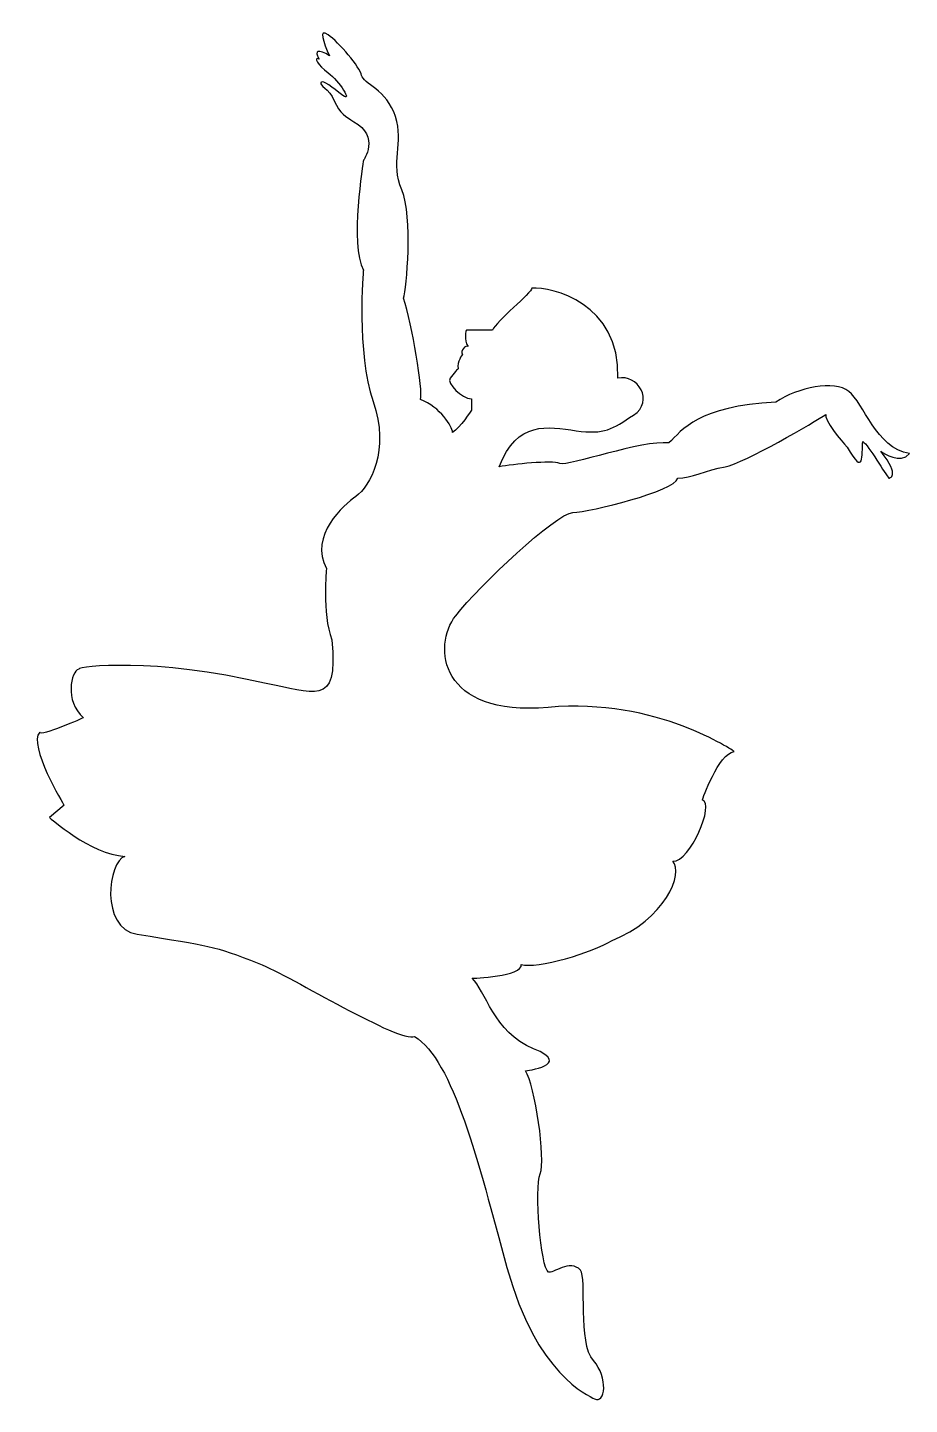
# Model space of a CAD drawing. Header units: centimetres. Extents: x -6.6 to 6.5, y -10.2 to 10.2.
import ezdxf

# ---------------------------------------------------------------- set-up
doc = ezdxf.new("R2010")
doc.units = ezdxf.units.CM
doc.header["$MEASUREMENT"] = 0
doc.layers.add('Camada 1', color=7, linetype='Continuous')

msp = doc.modelspace()

# ---------------------------------------------------------------- linework, layer by layer
at = {"layer": 'Camada 1'}
msp.add_open_spline([(1.7937, -10.10073), (1.69869, -10.04927), (0.9296, -9.74061), (0.49774, -8.15678), (0.49774, -8.15678), (0.06586, -6.57296), (-0.29411, -5.09698), (-0.87016, -4.73704), (-0.87016, -4.73704), (-1.08609, -4.84512), (-2.69393, -3.84513), (-3.17389, -3.6572), (-3.17389, -3.6572), (-3.86898, -3.38505), (-3.88528, -3.40132), (-4.97382, -3.22514), (-4.97382, -3.22514), (-5.52452, -3.136), (-5.40567, -2.14548), (-5.1536, -2.07338), (-5.1536, -2.07338), (-5.66155, -2.0448), (-6.26959, -1.49733), (-6.26959, -1.49733), (-6.26959, -1.49733), (-6.26959, -1.49733), (-6.05366, -1.31733), (-6.05366, -1.31733), (-6.05366, -1.31733), (-6.05366, -1.31733), (-6.5936, -0.41746), (-6.4136, -0.23749), (-6.4136, -0.23749), (-6.4136, -0.3094), (-5.76561, -0.02156), (-5.76561, -0.02156), (-5.76561, -0.02156), (-6.05364, 0.23054), (-5.94558, 0.66239), (-5.83752, 0.69834), (-5.83752, 0.69834), (-5.83752, 0.73448), (-4.72172, 0.87831), (-3.0658, 0.48241), (-3.0658, 0.48241), (-2.38185, 0.37454), (-1.98596, 0.08651), (-2.09401, 1.1304), (-2.09401, 1.1304), (-2.23802, 1.52651), (-2.17331, 2.18622), (-2.17331, 2.18622), (-2.17331, 2.18622), (-2.43183, 2.6707), (-1.91479, 3.12925), (-1.73728, 3.25207), (-1.73728, 3.25207), (-1.52723, 3.39741), (-1.2301, 3.93829), (-1.48198, 4.6582), (-1.48198, 4.6582), (-1.73386, 5.37811), (-1.62599, 6.60196), (-1.62599, 6.60196), (-1.62599, 6.60196), (-1.83416, 6.96664), (-1.62599, 8.22174), (-1.62599, 8.22174), (-1.62599, 8.22174), (-1.62599, 8.22174), (-1.37408, 8.58168), (-1.77, 8.79782), (-1.77, 8.79782), (-1.87713, 8.86502), (-1.97571, 8.91876), (-2.05633, 9.10685), (-2.05633, 9.10685), (-2.13695, 9.29497), (-2.28019, 9.33074), (-2.25334, 9.37559), (-2.25334, 9.37559), (-2.22649, 9.42044), (-2.08321, 9.30386), (-1.93087, 9.18747), (-1.93087, 9.18747), (-1.77853, 9.07108), (-1.98461, 9.40226), (-2.14584, 9.51883), (-2.14584, 9.51883), (-2.30708, 9.63541), (-2.3697, 9.76069), (-2.2802, 9.72491), (-2.2802, 9.72491), (-2.36082, 9.85929), (-2.28909, 9.87726), (-2.12785, 9.76976), (-2.12785, 9.76976), (-2.21757, 9.97566), (-2.29819, 10.19066), (-2.14584, 10.08316), (-2.14584, 10.08316), (-1.99349, 9.97566), (-1.6712, 9.59945), (-1.65321, 9.48306), (-1.65321, 9.48306), (-1.63522, 9.36667), (-1.27697, 9.26809), (-1.15151, 8.87388), (-1.15151, 8.87388), (-1.02604, 8.47986), (-1.22853, 8.18993), (-1.05896, 7.79023), (-1.05896, 7.79023), (-0.88939, 7.39055), (-0.98628, 6.32052), (-1.03472, 6.1873), (-1.03472, 6.1873), (-0.90148, 5.79971), (-0.74405, 4.81864), (-0.78038, 4.68542), (-0.78038, 4.68542), (-0.48971, 4.57641), (-0.30802, 4.28574), (-0.30802, 4.20094), (-0.30802, 4.20094), (-0.19901, 4.2615), (-0.02944, 4.52797), (-0.02944, 4.52797), (-0.02944, 4.52797), (-0.02944, 4.52797), (-0.02944, 4.69754), (-0.02944, 4.69754), (-0.02944, 4.69754), (-0.17478, 4.69754), (-0.39279, 4.92767), (-0.34435, 5.00033), (-0.34435, 5.00033), (-0.29591, 5.07299), (-0.22322, 5.14567), (-0.22322, 5.14567), (-0.22322, 5.14567), (-0.24746, 5.24256), (-0.16266, 5.35157), (-0.16266, 5.35157), (-0.16266, 5.35157), (-0.19901, 5.41213), (-0.11421, 5.49691), (-0.07789, 5.4727), (-0.07789, 5.4727), (-0.15057, 5.56959), (-0.10213, 5.71495), (-0.10213, 5.71495), (-0.10213, 5.71495), (-0.01733, 5.71495), (0.28546, 5.71495), (0.28546, 5.71495), (0.28546, 5.71495), (0.33391, 5.83608), (0.86683, 6.27208), (0.86683, 6.33265), (0.86683, 6.33265), (1.1575, 6.35689), (2.1749, 6.11463), (2.13858, 5.00034), (2.13858, 5.00034), (2.42925, 5.07302), (2.68362, 4.6612), (2.36869, 4.4553), (2.36869, 4.4553), (2.05378, 4.2494), (1.9448, 4.1646), (1.52086, 4.22517), (1.52086, 4.22517), (1.09697, 4.28573), (0.64879, 4.38262), (0.38236, 3.69225), (0.38236, 3.69225), (0.58826, 3.72858), (1.15751, 3.78914), (1.27864, 3.7407), (1.27864, 3.7407), (1.39977, 3.69226), (2.50194, 4.09193), (2.88953, 4.04349), (2.88953, 4.04349), (3.09543, 4.23727), (3.31345, 4.58853), (4.47618, 4.64909), (4.47618, 4.64909), (4.80321, 4.86711), (5.33613, 4.97612), (5.55415, 4.80654), (5.55415, 4.80654), (5.77217, 4.63697), (5.95383, 3.97083), (6.45043, 3.88603), (6.45043, 3.88603), (6.31721, 3.72858), (6.07499, 3.88603), (6.02654, 3.92238), (6.02654, 3.92238), (6.3293, 3.53479), (6.14764, 3.5227), (6.14764, 3.5227), (6.14764, 3.5227), (6.09919, 3.57115), (5.84485, 4.00718), (5.76008, 4.06774), (5.76008, 4.06774), (5.74021, 3.87036), (5.78826, 3.52688), (5.52995, 3.98294), (5.52995, 3.98294), (5.44518, 4.06774), (5.17872, 4.39474), (5.21507, 4.46742), (5.21507, 4.46742), (5.05762, 4.35841), (4.00389, 3.74072), (3.72528, 3.69227), (3.72528, 3.69227), (3.44673, 3.64382), (3.21657, 3.5227), (3.02278, 3.5227), (3.02278, 3.5227), (2.98645, 3.32889), (1.72682, 3.0261), (1.47245, 3.01399), (1.47245, 3.01399), (1.21808, 3.00188), (0.0917, 1.93602), (-0.25954, 1.4879), (-0.25954, 1.4879), (-0.6108, 1.03975), (-0.50179, -0.01398), (1.1091, 0.13135), (1.1091, 0.13135), (2.71999, 0.27669), (3.85852, -0.5227), (3.85852, -0.5227), (3.85852, -0.5227), (3.62839, -0.54694), (3.38613, -1.23731), (3.38613, -1.23731), (3.38613, -1.23731), (3.57991, -1.28576), (3.20447, -2.15782), (2.95012, -2.1457), (2.95012, -2.1457), (3.11967, -2.31527), (2.82899, -3.01777), (2.04173, -3.32056), (2.04173, -3.32056), (1.78739, -3.49011), (0.92744, -3.74445), (0.70942, -3.67179), (0.70942, -3.67179), (0.73366, -3.85345), (-0.01728, -3.87766), (-0.01728, -3.87766), (-0.01728, -3.87766), (0.1765, -4.04723), (0.2976, -4.67707), (0.89111, -4.9193), (0.89111, -4.9193), (1.4846, -5.16153), (0.76998, -5.2463), (0.76998, -5.2463), (0.76998, -5.2463), (0.91532, -5.4522), (1.07277, -6.56649), (0.988, -6.77242), (0.988, -6.77242), (0.9032, -6.97832), (0.99406, -8.16188), (1.11119, -8.22527), (1.11119, -8.22527), (1.16323, -8.25345), (1.43591, -8.02826), (1.58374, -8.19574), (1.58374, -8.19574), (1.68023, -8.30515), (1.54514, -9.27958), (1.77525, -9.53392), (1.77525, -9.53392), (2.00529, -9.78829), (1.94549, -10.18305), (1.7937, -10.10073)], degree=3, knots=[0, 0, 0, 0, 0.01369863, 0.01369863, 0.01369863, 0.01369863, 0.02739726, 0.02739726, 0.02739726, 0.02739726, 0.04109589, 0.04109589, 0.04109589, 0.04109589, 0.05479452, 0.05479452, 0.05479452, 0.05479452, 0.06849315, 0.06849315, 0.06849315, 0.06849315, 0.08219178, 0.08219178, 0.08219178, 0.08219178, 0.09589041, 0.09589041, 0.09589041, 0.09589041, 0.10958904, 0.10958904, 0.10958904, 0.10958904, 0.12328767, 0.12328767, 0.12328767, 0.12328767, 0.1369863, 0.1369863, 0.1369863, 0.1369863, 0.15068493, 0.15068493, 0.15068493, 0.15068493, 0.16438356, 0.16438356, 0.16438356, 0.16438356, 0.17808219, 0.17808219, 0.17808219, 0.17808219, 0.19178082, 0.19178082, 0.19178082, 0.19178082, 0.20547945, 0.20547945, 0.20547945, 0.20547945, 0.21917808, 0.21917808, 0.21917808, 0.21917808, 0.23287671, 0.23287671, 0.23287671, 0.23287671, 0.24657534, 0.24657534, 0.24657534, 0.24657534, 0.26027397, 0.26027397, 0.26027397, 0.26027397, 0.2739726, 0.2739726, 0.2739726, 0.2739726, 0.28767123, 0.28767123, 0.28767123, 0.28767123, 0.30136986, 0.30136986, 0.30136986, 0.30136986, 0.31506849, 0.31506849, 0.31506849, 0.31506849, 0.32876712, 0.32876712, 0.32876712, 0.32876712, 0.34246575, 0.34246575, 0.34246575, 0.34246575, 0.35616438, 0.35616438, 0.35616438, 0.35616438, 0.36986301, 0.36986301, 0.36986301, 0.36986301, 0.38356164, 0.38356164, 0.38356164, 0.38356164, 0.39726027, 0.39726027, 0.39726027, 0.39726027, 0.4109589, 0.4109589, 0.4109589, 0.4109589, 0.42465753, 0.42465753, 0.42465753, 0.42465753, 0.43835616, 0.43835616, 0.43835616, 0.43835616, 0.45205479, 0.45205479, 0.45205479, 0.45205479, 0.46575342, 0.46575342, 0.46575342, 0.46575342, 0.47945205, 0.47945205, 0.47945205, 0.47945205, 0.49315068, 0.49315068, 0.49315068, 0.49315068, 0.50684932, 0.50684932, 0.50684932, 0.50684932, 0.52054795, 0.52054795, 0.52054795, 0.52054795, 0.53424658, 0.53424658, 0.53424658, 0.53424658, 0.54794521, 0.54794521, 0.54794521, 0.54794521, 0.56164384, 0.56164384, 0.56164384, 0.56164384, 0.57534247, 0.57534247, 0.57534247, 0.57534247, 0.5890411, 0.5890411, 0.5890411, 0.5890411, 0.60273973, 0.60273973, 0.60273973, 0.60273973, 0.61643836, 0.61643836, 0.61643836, 0.61643836, 0.63013699, 0.63013699, 0.63013699, 0.63013699, 0.64383562, 0.64383562, 0.64383562, 0.64383562, 0.65753425, 0.65753425, 0.65753425, 0.65753425, 0.67123288, 0.67123288, 0.67123288, 0.67123288, 0.68493151, 0.68493151, 0.68493151, 0.68493151, 0.69863014, 0.69863014, 0.69863014, 0.69863014, 0.71232877, 0.71232877, 0.71232877, 0.71232877, 0.7260274, 0.7260274, 0.7260274, 0.7260274, 0.73972603, 0.73972603, 0.73972603, 0.73972603, 0.75342466, 0.75342466, 0.75342466, 0.75342466, 0.76712329, 0.76712329, 0.76712329, 0.76712329, 0.78082192, 0.78082192, 0.78082192, 0.78082192, 0.79452055, 0.79452055, 0.79452055, 0.79452055, 0.80821918, 0.80821918, 0.80821918, 0.80821918, 0.82191781, 0.82191781, 0.82191781, 0.82191781, 0.83561644, 0.83561644, 0.83561644, 0.83561644, 0.84931507, 0.84931507, 0.84931507, 0.84931507, 0.8630137, 0.8630137, 0.8630137, 0.8630137, 0.87671233, 0.87671233, 0.87671233, 0.87671233, 0.89041096, 0.89041096, 0.89041096, 0.89041096, 0.90410959, 0.90410959, 0.90410959, 0.90410959, 0.91780822, 0.91780822, 0.91780822, 0.91780822, 0.93150685, 0.93150685, 0.93150685, 0.93150685, 0.94520548, 0.94520548, 0.94520548, 0.94520548, 0.95890411, 0.95890411, 0.95890411, 0.95890411, 0.97260274, 0.97260274, 0.97260274, 0.97260274, 1, 1, 1, 1], dxfattribs=at)

doc.saveas('drawing.dxf')
